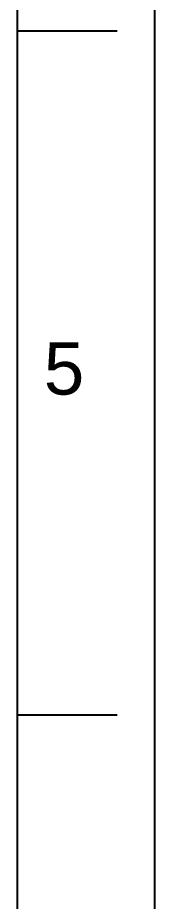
# Model space of a CAD drawing. Header units: millimetres. Extents: x 13235 to 13829, y -4257 to -3417.
# Drawn here: x 13809.3 to 13829.3, y -3964.5 to -3835.4 of the extents above; entities that cross this region are included whole.
import ezdxf

# ---------------------------------------------------------------- set-up
doc = ezdxf.new("R2010")
doc.units = ezdxf.units.MM
doc.header["$LTSCALE"] = 0.1
doc.layers.add('FORM', color=7, linetype='Continuous')
doc.styles.get("Standard").update_dxf_attribs({"font": 'arial.ttf'})

msp = doc.modelspace()

# ---------------------------------------------------------------- linework, layer by layer
at = {"layer": 'FORM', "color": 7, "linetype": 'Continuous'}
for p, q in [((13829.256, -3417.298), (13829.256, -4257.298)), ((13809.256, -4237.298), (13809.256, -3437.298)), ((13809.256, -3837.298), (13823.792, -3837.298)), ((13809.256, -3937.298), (13823.792, -3937.298))]:
    msp.add_line(p, q, dxfattribs=at)

# ---------------------------------------------------------------- texts
at = {"layer": 'FORM', "insert": (13816.04, -3886.719), "char_height": 7.624, "attachment_point": 5}
msp.add_mtext_dynamic_manual_height_columns('5', width=50, gutter_width=12.5, heights=[0], dxfattribs=at)

doc.saveas('drawing.dxf')
